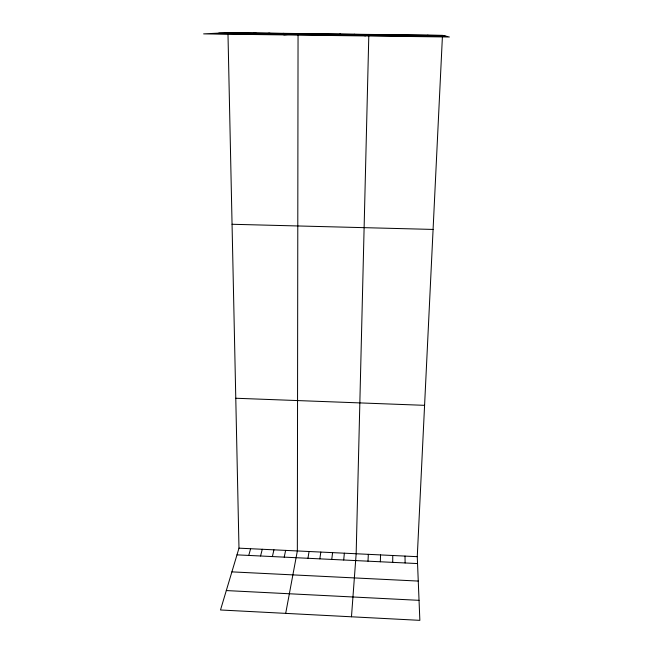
<?xml version="1.0" encoding="UTF-8"?>
<svg xmlns="http://www.w3.org/2000/svg" width="653" height="653" viewBox="0 0 653 653"><rect width="100%" height="100%" fill="white"/><g stroke="black" fill="none" stroke-linecap="round" stroke-linejoin="round"><path stroke-width="0.98" d="M392.722 562.372L392.763 555.499M380.348 561.776L380.544 554.919M227.979 33.621L238.982 548.161L220.502 609.984L419.855 620.35L417.267 556.674L442.375 37.311M367.99 561.18L368.341 554.34M351.469 616.791L356.163 553.752L368.831 34.421L364.905 35.931M343.698 560.005L344.36 553.189M331.765 559.433L332.581 552.626M319.848 558.854L320.811 552.071M307.955 558.282L309.065 551.507M285.696 613.371L297.344 550.944L298.054 33.532L283.818 34.903M284.218 557.14L285.63 550.389M272.383 556.568L273.942 549.834M260.563 555.997L262.269 549.271M248.76 555.434L250.613 548.716M353.983 34.397L354.62 34.242M339.584 34.217L340.442 34.062M325.21 34.038L326.288 33.883M310.869 33.858L312.158 33.711M282.259 33.499L283.982 33.352M267.991 33.319L269.934 33.181M253.756 33.14L255.919 33.001M239.553 32.96L241.92 32.83M225.375 32.781L443.199 35.523M218.763 33.115L445.077 35.972M211.384 33.491L447.174 36.47M232.052 224.273L433.086 229.432M235.774 398.248L424.581 405.333M238.982 548.161L417.267 556.674M236.982 554.862L417.545 563.563M231.897 571.873L418.255 581.072M226.305 590.565L419.038 600.336M427.682 35.164L428.18 35.335M405.007 556.087L405.121 562.968M227.954 32.65L203.614 33.883L449.386 37.001L442.473 35.344L227.954 32.65"/></g></svg>
